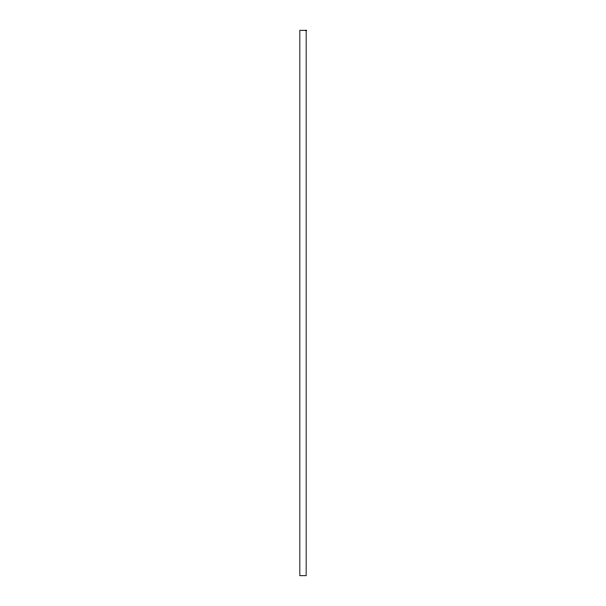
<?xml version="1.0" encoding="UTF-8"?>
<svg xmlns="http://www.w3.org/2000/svg" width="606" height="606" viewBox="0 0 606 606"><rect width="100%" height="100%" fill="white"/><g stroke="black" fill="none" stroke-linecap="round" stroke-linejoin="round"><path stroke-width="0.91" d="M306.159 30.3L299.841 30.3L299.841 575.7L306.159 575.7L306.159 30.3"/></g></svg>
